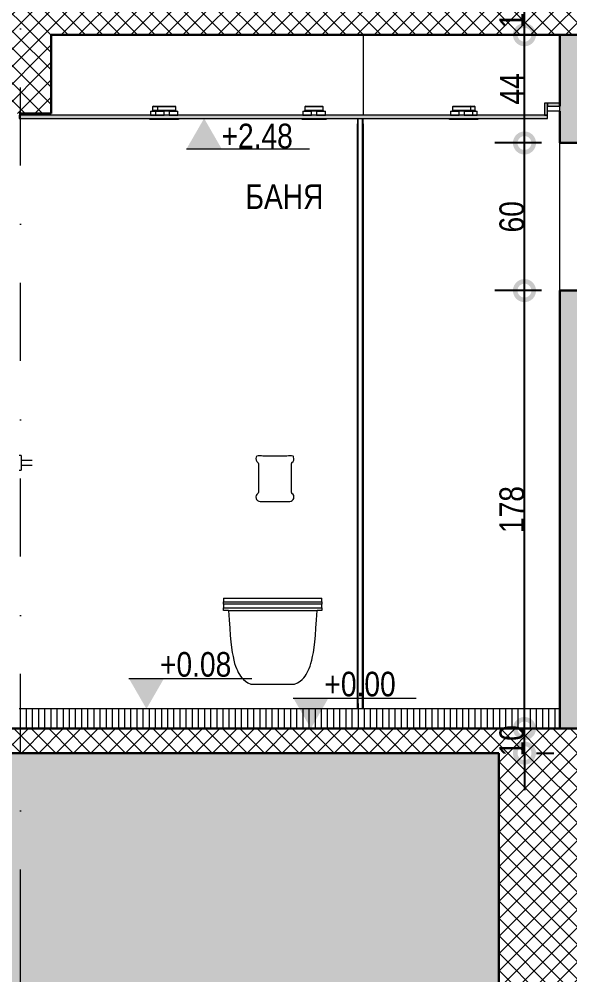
# Model space of a CAD drawing. Header units: centimetres. Extents: x 0 to 25250, y 0 to 2250.
# Drawn here: x 16338.9 to 16562.9, y 194.4 to 582.9 of the extents above; entities that cross this region are included whole.
import ezdxf

# ---------------------------------------------------------------- set-up
doc = ezdxf.new("R2010")
doc.units = ezdxf.units.CM
doc.linetypes.add('22-View-2$0$Dash', pattern=[31.75, 15.875, -15.875])
doc.linetypes.add('22-View-2$0$Dash dot', pattern=[79.375, 31.75, -23.8125, 0, -23.8125])
for name, color, linetype, lineweight in [('A-ANNO-DIMS', 7, 'Continuous', 9), ('A-ANNO-NOTE', 7, 'Continuous', 9), ('A-AREA-IDEN', 7, 'Continuous', 9), ('A-CLNG', 7, 'Continuous', 15), ('A-CLNG-PATT', 7, 'Continuous', 15), ('A-DETL', 7, 'Continuous', 9), ('A-DETL-GENF', 7, 'Continuous', 9), ('A-DOOR', 7, 'Continuous', 9), ('A-FLOR-FNSH', 7, 'Continuous', 9), ('A-FLOR-LEVL', 7, 'Continuous', 9), ('A-FLOR-PATT', 7, 'Continuous', 9), ('A-WALL', 7, 'Continuous', 9), ('A-WALL-PATT', 7, 'Continuous', 9), ('E-LITE-EQPM', 7, 'Continuous', 9), ('G-ANNO-DIMS', 7, 'Continuous', 9), ('I-WALL', 7, 'Continuous', 9), ('P-SANR-FIXT', 7, 'Continuous', 9), ('S-BEAM', 7, 'Continuous', 9), ('S-GRID', 7, 'Continuous', 9)]:
    doc.layers.add(name, color=color, linetype=linetype, lineweight=lineweight)
doc.styles.add('22-View-2$0$Arial Narrow', font='ARIALN.TTF', dxfattribs={"height": 10})
doc.styles.add('22-View-2$0$Arial Narrow_1', font='ARIALN.TTF', dxfattribs={"height": 10})
doc.dimstyles.new('22-View-2$0$TEC_DIM', dxfattribs={"dimscale": 30.48, "dimtxt": 10.23431, "dimasz": 0.492126, "dimexe": 0.393701, "dimexo": 0.246063, "dimgap": 0, "dimtad": 1, "dimdec": 0, "dimzin": 0, "dimdsep": 46, "dimtxsty": '22-View-2$0$Arial Narrow_1', "dimblk1": '22-View-2$0$_DotSmall', "dimblk2": '22-View-2$0$_DotSmall', "dimsah": 1, "dimcen": 0.09, "dimazin": 0, "dimtfac": 1, "dimtdec": 4, "dimtix": 1, "dimtmove": 0, "dimatfit": 3, "dimfxl": 1, "dimtvp": 1, "dimtolj": 1, "dimtzin": 0, "dimarcsym": 2})
pattern_1 = [(45, (16095.777, 627.4644), (-3.535534, 3.535534), []), (135, (16095.777, 627.4644), (-3.535534, -3.535534), [])]

# ---------------------------------------------------------------- blocks, each defined once
blk = doc.blocks.new('WC 01 - WC-2236030-A-A')
at = {"layer": 'P-SANR-FIXT', "color": 253, "true_color": 0xaaaaaa}
for p, q in [((996.79, 53), (996.79, 51.5)), ((996.79, 53), (1036.79, 53)), ((996.79, 51.5), (1036.79, 51.5)), ((996.79, 50.5), (996.79, 51.5)), ((1036.79, 51.5), (1036.79, 53)), ((1036.79, 51.5), (1036.79, 50.5)), ((996.79, 50.5), (996.79, 49)), ((1036.79, 50.5), (996.79, 50.5)), ((996.79, 49), (1036.79, 49)), ((996.79, 48), (996.79, 49)), ((998.79, 48), (996.79, 48)), ((998.79, 48), (1034.79, 48)), ((1036.79, 48), (1034.79, 48)), ((1036.79, 49), (1036.79, 50.5)), ((1036.79, 49), (1036.79, 48)), ((1007.9, 18), (1025.67, 18))]:
    blk.add_line(p, q, dxfattribs=at)
at = {"layer": 'P-SANR-FIXT', "color": 253, "true_color": 0xaaaaaa, "flags": 128}
for points in [[(998.79, 48), (999.01, 44.18), (999.24, 40.79), (999.48, 37.8), (999.74, 35.19), (1000.01, 32.91), (1000.3, 30.93), (1000.6, 29.22), (1000.92, 27.75), (1001.25, 26.48), (1001.6, 25.38), (1001.97, 24.42), (1002.36, 23.56), (1002.76, 22.77), (1003.19, 22.02), (1003.66, 21.3), (1004.21, 20.6), (1004.88, 19.92), (1005.7, 19.27), (1006.69, 18.63), (1007.9, 18)], [(1025.67, 18), (1026.88, 18.63), (1027.88, 19.27), (1028.69, 19.92), (1029.36, 20.6), (1029.91, 21.3), (1030.38, 22.02), (1030.81, 22.77), (1031.22, 23.56), (1031.6, 24.42), (1031.97, 25.38), (1032.32, 26.48), (1032.66, 27.75), (1032.97, 29.22), (1033.28, 30.93), (1033.56, 32.91), (1033.84, 35.19), (1034.09, 37.8), (1034.34, 40.79), (1034.57, 44.18), (1034.79, 48)]]:
    blk.add_lwpolyline(points, dxfattribs=at)
blk = doc.blocks.new('TEC_DOOR-INT - 80x200-2358334-A-A')
at = {"layer": 'A-DOOR'}
for p, q in [((914.39, 111), (913.59, 111)), ((914.39, 111), (914.39, 108)), ((917.39, 109), (914.39, 109)), ((913.59, 105), (914.39, 105)), ((914.39, 108), (914.39, 105)), ((914.39, 107), (917.39, 107))]:
    blk.add_line(p, q, dxfattribs=at)
at = {"layer": 'A-DOOR', "flags": 128}
for points in [[(918.89, 109), (918.89, 109), (918.88, 109), (918.88, 109), (918.87, 109), (918.86, 109), (918.84, 109), (918.83, 109), (918.81, 109), (918.79, 109), (918.77, 109), (918.74, 109), (918.72, 109), (918.69, 109), (918.66, 109), (918.62, 109), (918.59, 109), (918.55, 109), (918.51, 109), (918.47, 109), (918.43, 109), (918.39, 109), (918.34, 109), (918.3, 109), (918.25, 109), (918.2, 109), (918.15, 109), (918.09, 109), (918.04, 109), (917.99, 109), (917.93, 109), (917.87, 109), (917.82, 109), (917.76, 109), (917.7, 109), (917.64, 109), (917.58, 109), (917.52, 109), (917.46, 109), (917.4, 109), (917.39, 109)], [(917.39, 107), (917.45, 107), (917.51, 107), (917.57, 107), (917.63, 107), (917.68, 107), (917.74, 107), (917.8, 107), (917.86, 107), (917.92, 107), (917.97, 107), (918.03, 107), (918.08, 107), (918.13, 107), (918.18, 107), (918.23, 107), (918.28, 107), (918.33, 107), (918.38, 107), (918.42, 107), (918.46, 107), (918.5, 107), (918.54, 107), (918.58, 107), (918.62, 107), (918.65, 107), (918.68, 107), (918.71, 107), (918.74, 107), (918.76, 107), (918.78, 107), (918.81, 107), (918.82, 107), (918.84, 107), (918.85, 107), (918.86, 107), (918.87, 107), (918.88, 107), (918.88, 107), (918.89, 107)]]:
    blk.add_lwpolyline(points, dxfattribs=at)
blk = doc.blocks.new('СИСТЕМА ЗА ВГРАЖДАНЕ GROHE - Rapid_SL_38675001-2232490-A-A')
at = {"layer": 'P-SANR-FIXT', "color": 253, "true_color": 0xaaaaaa}
for p, q in [((1022.54, 110.7), (1012.74, 110.7)), ((1010.95, 107.75), (1010.95, 95.95)), ((1024.35, 95.95), (1024.35, 107.75)), ((1011.65, 92.3), (1023.65, 92.3))]:
    blk.add_line(p, q, dxfattribs=at)
for centre, radius, start, end in [((1011.65, 109.65), 1.75, 156.4218, 237.769), ((1010.73, 110.05), 0.75, 126.4056, 156.4218), ((1011.59, 106.46), 4.39, 74.8383, 107.3017), ((1023.69, 105.93), 4.91, 74.3541, 103.522), ((1023.65, 109.65), 1.75, 302.231, 23.5782), ((1024.57, 110.05), 0.75, 23.5782, 53.5944), ((1010.45, 107.75), 0.5, 0, 57.769), ((1024.85, 107.75), 0.5, 122.231, 180), ((1011.65, 94.05), 1.75, 122.231, 270), ((1010.45, 95.95), 0.5, 302.231, 0), ((1023.65, 94.05), 1.75, 270, 57.769), ((1024.85, 95.95), 0.5, 180, 237.769)]:
    blk.add_arc(centre, radius, start, end, dxfattribs=at)
blk = doc.blocks.new('VITRINA - ВИТРИНА 80х240-2367799-A-A')
at = {"layer": 'P-SANR-FIXT', "color": 253, "true_color": 0xaaaaaa}
for p, q in [((1051.19, 248), (1051.19, 245.8)), ((1051.19, 245.8), (1051.49, 245.8)), ((1051.19, 10.2), (1051.19, 245.8)), ((1051.49, 245.8), (1051.49, 248)), ((1051.49, 8), (1051.49, 248)), ((1053.29, 248), (1053.29, 245.8)), ((1053.29, 8), (1053.29, 248)), ((1053.29, 245.8), (1053.59, 245.8)), ((1053.59, 245.8), (1053.59, 248)), ((1053.59, 245.8), (1053.59, 10.2)), ((1051.49, 10.2), (1051.19, 10.2)), ((1051.19, 8), (1051.19, 10.2)), ((1051.49, 10.2), (1051.49, 8)), ((1053.59, 10.2), (1053.29, 10.2)), ((1053.29, 8), (1053.29, 10.2)), ((1053.59, 10.2), (1053.59, 8))]:
    blk.add_line(p, q, dxfattribs=at)
blk = doc.blocks.new('Spot Elevations - ELEVATION_PROJECT-V36-A-A')
at = {"layer": 'A-ANNO-NOTE'}
blk.add_hatch(color=256, dxfattribs=at).paths.add_polyline_path([(267.71, 616.44), (282.02, 616.44), (274.87, 628.84)])
blk.add_line((267.71, 616.44), (317.71, 616.44), dxfattribs=at)
blk = doc.blocks.new('Spot Elevations - ELEVATION_PROJECT-150941-A-A')
at = {"layer": 'A-ANNO-NOTE'}
blk.add_hatch(color=256, dxfattribs=at).paths.add_polyline_path([(198.6, 685.85), (212.91, 685.85), (205.75, 673.46)])
blk.add_line((198.6, 685.85), (248.6, 685.85), dxfattribs=at)
blk = doc.blocks.new('22-View-2$0$_DotSmall')
at = {"color": 0, "linetype": 'ByBlock', "const_width": 0.5}
blk.add_lwpolyline([(-0.0625, 0, 1), (0.0625, 0, 1)], format="xyb", close=True, dxfattribs=at)
blk = doc.blocks.new('*D3213')
at = {"layer": 'A-ANNO-DIMS', "color": 0, "lineweight": -2, "transparency": 16777216}
for p, q in [((16544.44, 294.57), (16544.44, 309.57)), ((16544.44, 284.57), (16544.44, 294.57)), ((16549.28, 294.57), (16556.44, 294.57)), ((16544.44, 284.57), (16544.44, 269.57)), ((16549.28, 284.57), (16556.44, 284.57))]:
    blk.add_line(p, q, dxfattribs=at)
at = {"layer": 'A-ANNO-DIMS', "color": 0, "lineweight": -2, "transparency": 16777216, "xscale": 15, "yscale": 15, "zscale": 15}
for p, rotation in [((16544.44, 294.57), 270), ((16544.44, 284.57), 90)]:
    blk.add_blockref('22-View-2$0$_DotSmall', p, dxfattribs=dict(at, rotation=rotation))
at = {"layer": 'A-ANNO-DIMS', "color": 0, "transparency": 16777216, "insert": (16539.33, 289.57), "char_height": 10, "width": 15.2053, "attachment_point": 5, "rotation": 90, "style": '22-View-2$0$Arial Narrow_1'}
blk.add_mtext('\\A1;10', dxfattribs=at)
blk = doc.blocks.new('*D3214')
at = {"layer": 'A-ANNO-DIMS', "color": 0, "lineweight": -2, "transparency": 16777216}
for p, q in [((16551.37, 472.57), (16532.44, 472.57)), ((16544.44, 294.57), (16544.44, 472.57)), ((16549.28, 294.57), (16556.44, 294.57))]:
    blk.add_line(p, q, dxfattribs=at)
at = {"layer": 'A-ANNO-DIMS', "color": 0, "lineweight": -2, "transparency": 16777216, "xscale": 15, "yscale": 15, "zscale": 15}
for p, rotation in [((16544.44, 472.57), 90), ((16544.44, 294.57), 270)]:
    blk.add_blockref('22-View-2$0$_DotSmall', p, dxfattribs=dict(at, rotation=rotation))
at = {"layer": 'A-ANNO-DIMS', "color": 0, "transparency": 16777216, "insert": (16539.33, 383.57), "char_height": 10, "width": 22.8079, "attachment_point": 5, "rotation": 90, "style": '22-View-2$0$Arial Narrow_1'}
blk.add_mtext('\\A1;178', dxfattribs=at)
blk = doc.blocks.new('*D3215')
at = {"layer": 'A-ANNO-DIMS', "color": 0, "lineweight": -2, "transparency": 16777216}
for p, q in [((16551.37, 532.57), (16532.44, 532.57)), ((16544.44, 472.57), (16544.44, 532.57)), ((16551.37, 472.57), (16532.44, 472.57))]:
    blk.add_line(p, q, dxfattribs=at)
at = {"layer": 'A-ANNO-DIMS', "color": 0, "lineweight": -2, "transparency": 16777216, "xscale": 15, "yscale": 15, "zscale": 15}
for p, rotation in [((16544.44, 532.57), 90), ((16544.44, 472.57), 270)]:
    blk.add_blockref('22-View-2$0$_DotSmall', p, dxfattribs=dict(at, rotation=rotation))
at = {"layer": 'A-ANNO-DIMS', "color": 0, "transparency": 16777216, "insert": (16539.33, 502.57), "char_height": 10, "width": 15.2053, "attachment_point": 5, "rotation": 90, "style": '22-View-2$0$Arial Narrow_1'}
blk.add_mtext('\\A1;60', dxfattribs=at)
blk = doc.blocks.new('*D3216')
at = {"layer": 'A-ANNO-DIMS', "color": 0, "lineweight": -2, "transparency": 16777216}
for p, q in [((16544.44, 532.57), (16544.44, 576.57)), ((16549.28, 576.57), (16556.44, 576.57)), ((16551.37, 532.57), (16532.44, 532.57))]:
    blk.add_line(p, q, dxfattribs=at)
at = {"layer": 'A-ANNO-DIMS', "color": 0, "lineweight": -2, "transparency": 16777216, "xscale": 15, "yscale": 15, "zscale": 15}
for p, rotation in [((16544.44, 576.57), 90), ((16544.44, 532.57), 270)]:
    blk.add_blockref('22-View-2$0$_DotSmall', p, dxfattribs=dict(at, rotation=rotation))
at = {"layer": 'A-ANNO-DIMS', "color": 0, "transparency": 16777216, "insert": (16539.44, 554.57), "char_height": 10, "width": 15.2053, "attachment_point": 5, "rotation": 90, "style": '22-View-2$0$Arial Narrow_1'}
blk.add_mtext('\\A1;44', dxfattribs=at)
blk = doc.blocks.new('*D3217')
at = {"layer": 'A-ANNO-DIMS', "color": 0, "lineweight": -2, "transparency": 16777216}
for p, q in [((16544.44, 576.57), (16544.44, 594.57)), ((16549.28, 594.57), (16556.44, 594.57)), ((16549.28, 576.57), (16556.44, 576.57))]:
    blk.add_line(p, q, dxfattribs=at)
at = {"layer": 'A-ANNO-DIMS', "color": 0, "lineweight": -2, "transparency": 16777216, "xscale": 15, "yscale": 15, "zscale": 15}
for p, rotation in [((16544.44, 594.57), 90), ((16544.44, 576.57), 270)]:
    blk.add_blockref('22-View-2$0$_DotSmall', p, dxfattribs=dict(at, rotation=rotation))
at = {"layer": 'A-ANNO-DIMS', "color": 0, "transparency": 16777216, "insert": (16539.33, 585.57), "char_height": 10, "width": 15.2053, "attachment_point": 5, "rotation": 90, "style": '22-View-2$0$Arial Narrow_1'}
blk.add_mtext('\\A1;18', dxfattribs=at)
blk = doc.blocks.new('LED STRIP PHOTO_0010 - LED STRIP PHOTO IP44-1750613-A-A')
at = {"layer": 'E-LITE-EQPM', "lineweight": 5}
for p, q in [((1128.59, 253), (1133.59, 253)), ((1128.59, 251), (1128.59, 253)), ((1133.59, 251), (1133.59, 253)), ((1133.59, 251), (1128.59, 251))]:
    blk.add_line(p, q, dxfattribs=at)
blk = doc.blocks.new('ClearAccent-RS060B-3D - 1xLED5-36-_830 IP44-V30-A-A')
at = {"layer": 'E-LITE-EQPM', "lineweight": 5}
for p, q in [((516.69, 262), (516.34, 261.64)), ((516.34, 261.64), (516.34, 260.24)), ((520.09, 261.64), (516.34, 261.64)), ((516.69, 262), (520.09, 262)), ((520.09, 262), (523.48, 262)), ((523.84, 261.64), (520.09, 261.64)), ((523.84, 261.64), (523.48, 262)), ((523.84, 260.24), (523.84, 261.64)), ((515.09, 257), (515.09, 256.5)), ((520.09, 256.5), (515.21, 256.5)), ((515.52, 260), (515.52, 258.32)), ((515.52, 260), (519.05, 260)), ((515.52, 258.32), (515.59, 258.25)), ((515.52, 258.32), (519.05, 258.32)), ((516.34, 260.24), (516.09, 260)), ((516.34, 260.24), (520.09, 260.24)), ((520.09, 260.24), (516.34, 260.24)), ((516.79, 260.24), (516.79, 260)), ((519.09, 258.25), (519.09, 260.11)), ((519.09, 260.11), (521.09, 260.11)), ((520.09, 260.24), (523.84, 260.24)), ((523.84, 260.24), (520.09, 260.24)), ((524.96, 256.5), (520.09, 256.5)), ((521.09, 260.11), (521.09, 258.25)), ((521.12, 260), (524.66, 260)), ((521.12, 258.32), (524.66, 258.32)), ((523.38, 260), (523.38, 260.24)), ((524.08, 260), (523.84, 260.24)), ((524.59, 258.25), (524.66, 258.32)), ((524.66, 258.32), (524.66, 260)), ((525.09, 256.5), (525.09, 257))]:
    blk.add_line(p, q, dxfattribs=at)
blk = doc.blocks.new('ClearAccent-RS060B-3D - 1xLED5-36-_830 IP44-V31-A-A')
at = {"layer": 'E-LITE-EQPM', "lineweight": 5}
for p, q in [((968.19, 253), (967.84, 252.64)), ((967.84, 252.64), (967.84, 251.24)), ((969.83, 252.64), (967.84, 252.64)), ((968.19, 253), (970.17, 253)), ((967.02, 251), (967.02, 249.32)), ((967.02, 251), (968.96, 251)), ((967.02, 249.32), (967.09, 249.25)), ((967.02, 249.32), (968.96, 249.32)), ((967.84, 251.24), (967.59, 251)), ((967.84, 251.24), (969.83, 251.24)), ((969.83, 251.24), (967.84, 251.24)), ((968.29, 251.24), (968.29, 251)), ((966.59, 248), (966.59, 247.5)), ((968.64, 247.5), (966.71, 247.5))]:
    blk.add_line(p, q, dxfattribs=at)
blk = doc.blocks.new('ClearAccent-RS060B-3D - 1xLED5-36-_830 IP44-V32-A-A')
at = {"layer": 'E-LITE-EQPM', "lineweight": 5}
for p, q in [((1029.02, 249.32), (1029.09, 249.25)), ((1038.09, 249.25), (1038.16, 249.32)), ((1028.59, 248), (1028.59, 247.5)), ((1028.71, 247.5), (1028.71, 247.5)), ((1038.46, 247.5), (1038.46, 247.5)), ((1038.59, 247.5), (1038.59, 248))]:
    blk.add_line(p, q, dxfattribs=at)
blk = doc.blocks.new('ClearAccent-RS060B-3D - 1xLED5-36-_830 IP44-V33-A-A')
at = {"layer": 'E-LITE-EQPM', "lineweight": 5}
for p, q in [((1097.03, 253), (1098.73, 253)), ((1099.09, 252.64), (1097.36, 252.64)), ((1099.09, 252.64), (1098.73, 253)), ((1099.09, 251.24), (1099.09, 252.64)), ((1097.36, 251.24), (1099.09, 251.24)), ((1099.09, 251.24), (1097.36, 251.24)), ((1098.25, 251), (1099.91, 251)), ((1098.25, 249.32), (1099.91, 249.32)), ((1098.63, 251), (1098.63, 251.24)), ((1099.33, 251), (1099.09, 251.24)), ((1099.84, 249.25), (1099.91, 249.32)), ((1099.91, 249.32), (1099.91, 251)), ((1100.21, 247.5), (1098.54, 247.5)), ((1100.34, 247.5), (1100.34, 248))]:
    blk.add_line(p, q, dxfattribs=at)

msp = doc.modelspace()

# ---------------------------------------------------------------- hatches: boundary and pattern name
at = {"layer": 'A-CLNG-PATT', "true_color": 0xffff80}
for points in [[(16553.87, 547.57), (16558.87, 547.57), (16558.87, 548.82), (16553.87, 548.82)], [(16553.87, 542.57), (16553.87, 543.82), (16338.87, 543.82), (16338.87, 542.57), (16535.59, 542.57)]]:
    msp.add_hatch(color=51, dxfattribs=at).paths.add_polyline_path(points)
at = {"layer": 'A-DETL-GENF'}
h = msp.add_hatch(dxfattribs=at)
h.set_pattern_fill('FP2_34', color=256, style=0, pattern_type=2)
h.set_pattern_definition([(0, (16095.777, 627.464), (19.05, 19.05), [19.05, -19.05]), (0, (16095.777, 634.608), (19.05, 19.05), [19.05, -19.05]), (0, (16095.777, 641.752), (19.05, 19.05), [19.05, -19.05]), (90, (16098.159, 644.133), (-19.05, 19.05), [19.05, -19.05]), (90, (16105.302, 644.133), (-19.05, 19.05), [19.05, -19.05]), (90, (16112.446, 644.133), (-19.05, 19.05), [19.05, -19.05])])
h.paths.add_polyline_path([(15248.03, 174.87), (15444.82, 174.87), (15444.82, 178.24), (15446.37, 178.24), (15446.37, 194.57), (15441.87, 194.57), (15441.87, 259.57), (15248.03, 259.57), (15248.03, 213.61)])
h.paths.add_polyline_path([(15483.84, 174.87), (15860.25, 174.87), (15860.25, 178.24), (15861.87, 178.24), (15861.87, 274.57), (15476.37, 274.57), (15476.37, 178.24), (15477.88, 178.24), (15477.88, 174.87)])
h.paths.add_polyline_path([(16832.72, 174.87), (16832.72, 284.57), (16599, 284.57), (16599, 194.57), (16584, 194.57), (16584, 178.24), (16585.25, 178.24), (16585.25, 174.87), (16733.67, 174.87)])
h.paths.add_polyline_path([(15913.12, 174.87), (16532.39, 174.87), (16532.39, 178.24), (16534, 178.24), (16534, 284.57), (15911.87, 284.57), (15911.87, 178.24), (15913.12, 178.24)])
at = {"layer": 'A-FLOR-PATT'}
h = msp.add_hatch(dxfattribs=at)
h.set_pattern_fill('FP2_26', color=256, style=0, pattern_type=2)
h.set_pattern_definition(pattern_1)
h.paths.add_polyline_path([(15646.87, 576.57), (16631.87, 576.57), (16631.87, 594.57), (15646.87, 594.57), (15646.87, 594.05)])
at = {"layer": 'A-FLOR-PATT', "true_color": 0x787878}
h = msp.add_hatch(dxfattribs=at)
h.set_pattern_fill('FP2_17', color=8, angle=-90, style=0, pattern_type=2)
h.set_pattern_definition([(270, (16139.368, 302.5684), (2.5, 2e-16), [])])
h.paths.add_polyline_path([(15861.87, 294.57), (16326.87, 294.57), (16326.87, 302.57), (15861.87, 302.57), (15861.87, 294.64)])
h.paths.add_polyline_path([(16338.87, 294.57), (16558.87, 294.57), (16558.87, 302.57), (16338.87, 302.57), (16338.87, 294.64)])
at = {"layer": 'A-FLOR-PATT'}
h = msp.add_hatch(dxfattribs=at)
h.set_pattern_fill('FP2_26', color=256, style=0, pattern_type=2)
h.set_pattern_definition(pattern_1)
h.paths.add_polyline_path([(16188.94, 284.57), (16583.87, 284.57), (16583.87, 294.57), (15861.87, 294.57), (15861.87, 284.57), (16164.18, 284.57)])
at = {"layer": 'A-WALL-PATT', "true_color": 0x808080}
h = msp.add_hatch(color=8, dxfattribs=at)
h.paths.add_polyline_path([(16583.87, 294.57), (16583.87, 472.57), (16558.87, 472.57), (16558.87, 294.57)])
h.paths.add_polyline_path([(16583.87, 532.57), (16583.87, 576.57), (16558.87, 576.57), (16558.87, 532.57)])
at = {"layer": 'A-WALL-PATT', "true_color": 0xffff80}
msp.add_hatch(color=51, dxfattribs=at).paths.add_polyline_path([(16553.87, 543.82), (16553.87, 548.82), (16552.62, 548.82), (16552.62, 543.82)])
at = {"layer": 'A-WALL-PATT'}
h = msp.add_hatch(dxfattribs=at)
h.set_pattern_fill('FP2_26', color=256, style=0, pattern_type=2)
h.set_pattern_definition(pattern_1)
h.paths.add_polyline_path([(16560.88, 175.7), (16562.78, 178.24), (16584, 178.24), (16584, 294.57), (16583.87, 294.57), (16583.87, 284.57), (16534, 284.57), (16534, 178.24), (16555.16, 178.24), (16557.07, 180.78), (16558.97, 178.24)])
at = {"layer": 'S-BEAM'}
h = msp.add_hatch(dxfattribs=at)
h.set_pattern_fill('FP2_26', color=256, style=0, pattern_type=2)
h.set_pattern_definition(pattern_1)
h.paths.add_polyline_path([(16337.5, 544.57), (16351.87, 544.57), (16351.87, 576.57), (16326.87, 576.57), (16326.87, 544.57)])

# ---------------------------------------------------------------- linework, layer by layer
at = {"layer": 'A-CLNG', "lineweight": 5}
for p, q in [((16558.87, 548.82), (16553.87, 548.82)), ((16553.87, 548.82), (16553.87, 547.57)), ((16558.87, 547.57), (16558.87, 548.82)), ((16553.87, 543.82), (16338.87, 543.82)), ((16338.87, 543.82), (16338.87, 542.57)), ((16338.87, 542.57), (16553.87, 542.57)), ((16553.87, 542.57), (16553.87, 543.82))]:
    msp.add_line(p, q, dxfattribs=at)
at = {"layer": 'A-DETL', "color": 7, "lineweight": 30}
for p, q in [((16558.87, 576.57), (16583.87, 576.57)), ((16338.87, 544.57), (16351.87, 544.57)), ((16471.37, 294.57), (16326.87, 294.57)), ((16558.87, 294.57), (16583.87, 294.57)), ((16534, 284.57), (15911.87, 284.57)), ((16534, 178.24), (16534, 284.57))]:
    msp.add_line(p, q, dxfattribs=at)
at = {"layer": 'A-FLOR-FNSH', "lineweight": 30}
for p, q in [((16351.87, 576.57), (16558.87, 576.57)), ((16558.87, 294.57), (16558.87, 302.57)), ((16338.87, 294.57), (16558.87, 294.57))]:
    msp.add_line(p, q, dxfattribs=at)
at = {"layer": 'A-FLOR-FNSH'}
msp.add_line((16558.87, 302.57), (16338.87, 302.57), dxfattribs=at)
at = {"layer": 'A-FLOR-LEVL', "linetype": '22-View-2$0$Dash'}
msp.add_line((15243.15, 294.57), (16743.72, 294.57), dxfattribs=at)
at = {"layer": 'A-WALL', "lineweight": 30}
for p, q in [((16558.87, 576.57), (16558.87, 547.57)), ((16558.87, 545.57), (16558.87, 532.57)), ((16558.87, 532.57), (16583.87, 532.57)), ((16583.87, 472.57), (16558.87, 472.57)), ((16558.87, 472.57), (16558.87, 302.57))]:
    msp.add_line(p, q, dxfattribs=at)
at = {"layer": 'A-WALL', "lineweight": 5}
for p, q in [((16553.87, 548.82), (16552.62, 548.82)), ((16552.62, 548.82), (16552.62, 543.82)), ((16553.87, 547.57), (16553.87, 548.82)), ((16553.87, 543.82), (16553.87, 545.57)), ((16552.62, 543.82), (16553.87, 543.82))]:
    msp.add_line(p, q, dxfattribs=at)
at = {"layer": 'A-WALL'}
msp.add_line((16558.87, 472.57), (16558.87, 532.57), dxfattribs=at)
at = {"layer": 'I-WALL'}
msp.add_line((16478.87, 576.57), (16478.87, 543.82), dxfattribs=at)
at = {"layer": 'S-BEAM', "lineweight": 30}
msp.add_line((16351.87, 544.57), (16351.87, 576.57), dxfattribs=at)
at = {"layer": 'S-GRID', "color": 1, "linetype": '22-View-2$0$Dash dot', "lineweight": 18, "true_color": 0xff0000}
msp.add_line((16339.37, 205.54), (16339.37, 976.37), dxfattribs=at)
at = {"layer": 'S-GRID', "color": 1, "lineweight": 18, "true_color": 0xff0000}
msp.add_line((16339.37, 114.31), (16339.37, 205.54), dxfattribs=at)

# ---------------------------------------------------------------- block references
at = {"layer": 'A-DOOR'}
msp.add_blockref('TEC_DOOR-INT - 80x200-2358334-A-A', (15425.28, 294.57), dxfattribs=at)
at = {"layer": 'E-LITE-EQPM', "lineweight": 5}
for name, p in [('ClearAccent-RS060B-3D - 1xLED5-36-_830 IP44-V31-A-A', (15425.28, 294.57)), ('ClearAccent-RS060B-3D - 1xLED5-36-_830 IP44-V30-A-A', (15878.78, 285.57)), ('ClearAccent-RS060B-3D - 1xLED5-36-_830 IP44-V30-A-A', (15938.78, 285.57)), ('ClearAccent-RS060B-3D - 1xLED5-36-_830 IP44-V32-A-A', (15425.28, 294.57)), ('ClearAccent-RS060B-3D - 1xLED5-36-_830 IP44-V30-A-A', (15998.78, 285.57)), ('ClearAccent-RS060B-3D - 1xLED5-36-_830 IP44-V33-A-A', (15425.28, 294.57)), ('LED STRIP PHOTO_0010 - LED STRIP PHOTO IP44-1750613-A-A', (15425.28, 294.57))]:
    msp.add_blockref(name, p, dxfattribs=at)
at = {"layer": 'G-ANNO-DIMS'}
for name, p in [('Spot Elevations - ELEVATION_PROJECT-V36-A-A', (16139.26, -86.27)), ('Spot Elevations - ELEVATION_PROJECT-150941-A-A', (16184.92, -370.89)), ('Spot Elevations - ELEVATION_PROJECT-150941-A-A', (16251.8, -378.89))]:
    msp.add_blockref(name, p, dxfattribs=at)
at = {"layer": 'P-SANR-FIXT', "color": 253, "true_color": 0xaaaaaa}
for name in ['VITRINA - ВИТРИНА 80х240-2367799-A-A', 'СИСТЕМА ЗА ВГРАЖДАНЕ GROHE - Rapid_SL_38675001-2232490-A-A', 'WC 01 - WC-2236030-A-A']:
    msp.add_blockref(name, (15425.28, 294.57), dxfattribs=at)

# ---------------------------------------------------------------- texts
at = {"layer": 'A-AREA-IDEN', "insert": (16446.81, 505.76), "char_height": 10, "width": 32.4, "attachment_point": 8, "line_spacing_factor": 0.949189, "style": '22-View-2$0$Arial Narrow'}
msp.add_mtext('\\pt63.5,127,190.5,254,317.5,381,444.5,508,571.5,635,698.5,762,825.5,889,952.5,1016,1079.5,1143,1206.5,1270,1333.5,1397,1460.5,1524,1587.5,1651,1714.5,1778,1841.5,1905,1968.5,2032;{\\fArial Narrow|b0|i0|c204|p34;БАНЯ}', dxfattribs=at)
at = {"layer": 'G-ANNO-DIMS', "char_height": 10, "width": 34.7536, "attachment_point": 1, "line_spacing_factor": 0.974696, "style": '22-View-2$0$Arial Narrow_1'}
for s, insert in [('+2.48', (16421.21, 540.42)), ('+0.08', (16396.19, 325.65)), ('+0.00', (16463.07, 317.65))]:
    msp.add_mtext(s, dxfattribs=dict(at, insert=insert))

# ---------------------------------------------------------------- dimensions: what is measured, and where the dimension line sits
at = {"layer": 'A-ANNO-DIMS'}
for base, p1, p2, override, picture, middle in [((16544.44, 594.57), (16541.78, 576.57), (16541.78, 594.57), {"dimpost": '<>', "dimfxl": 18}, '*D3217', (16539.33, 585.57)), ((16544.44, 576.57), (16558.87, 532.57), (16541.78, 576.57), {"dimpost": '<>', "dimfxl": 47.19992}, '*D3216', (16539.44, 554.57)), ((16544.44, 532.57), (16558.87, 472.57), (16558.87, 532.57), {"dimpost": '<>', "dimfxl": 60}, '*D3215', (16539.33, 502.57)), ((16544.44, 472.57), (16541.78, 294.57), (16558.87, 472.57), {"dimpost": '<>', "dimfxl": 178.817875}, '*D3214', (16539.33, 383.57)), ((16544.44, 294.57), (16541.78, 284.57), (16541.78, 294.57), {"dimpost": '<>', "dimfxl": 10}, '*D3213', (16539.33, 289.57))]:
    dim = msp.add_linear_dim(base=base, p1=p1, p2=p2, angle=90, dimstyle='22-View-2$0$TEC_DIM', override=override, dxfattribs=at)
    dim.commit()
    dim.dimension.update_dxf_attribs({"geometry": picture, "text_midpoint": middle})

doc.saveas('drawing.dxf')
